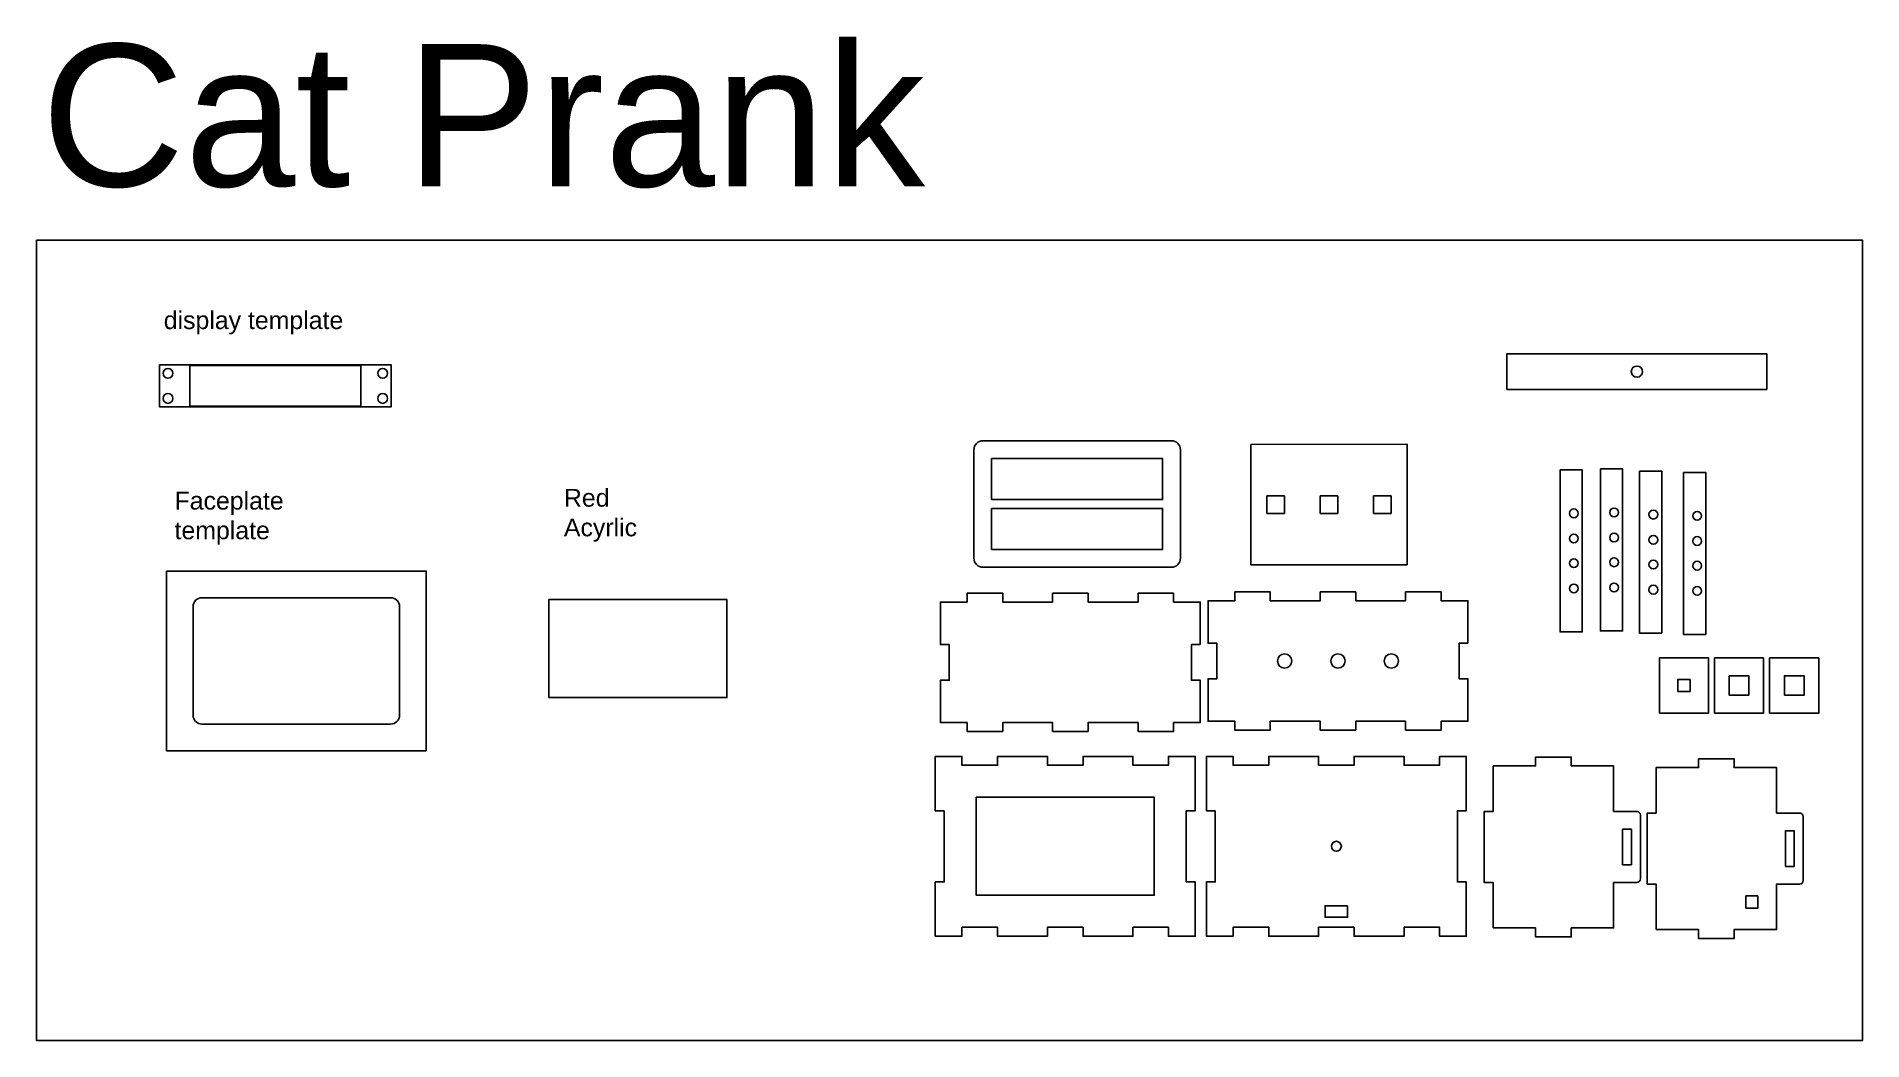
# Model space of a CAD drawing. Header units: inches. Extents: x 17734.3 to 17760, y 16306.7 to 16320.9.
import ezdxf

# ---------------------------------------------------------------- set-up
doc = ezdxf.new("R2010")
doc.units = ezdxf.units.IN
doc.header["$MEASUREMENT"] = 0
doc.layers.add('DEFAULT_LAYER', color=1, linetype='Continuous')
doc.styles.get("Standard").update_dxf_attribs({"font": 'arial.ttf'})

msp = doc.modelspace()

# ---------------------------------------------------------------- linework, layer by layer
at = {"color": 3, "linetype": 'ByBlock'}
msp.add_lwpolyline([(17734.332, 16317.99), (17759.993, 16317.99), (17759.993, 16306.742), (17734.332, 16306.742)], close=True, dxfattribs=at)
at = {"color": 1, "linetype": 'ByBlock'}
for points in [[(17736.061, 16316.239), (17739.316, 16316.239), (17739.316, 16315.647), (17736.061, 16315.647)], [(17736.488, 16316.231), (17738.89, 16316.231), (17738.89, 16315.655), (17736.488, 16315.655)], [(17747.755, 16314.921), (17750.157, 16314.921), (17750.157, 16314.345), (17747.755, 16314.345)], [(17751.399, 16315.119), (17753.592, 16315.121), (17753.592, 16313.428), (17751.399, 16313.426)], [(17755.743, 16314.762), (17756.055, 16314.762), (17756.055, 16312.485), (17755.743, 16312.485)], [(17756.309, 16314.775), (17756.621, 16314.775), (17756.621, 16312.498), (17756.309, 16312.498)], [(17756.861, 16314.744), (17757.172, 16314.744), (17757.172, 16312.467), (17756.861, 16312.467)], [(17757.477, 16314.727), (17757.789, 16314.727), (17757.789, 16312.45), (17757.477, 16312.45)], [(17751.623, 16314.396), (17751.868, 16314.396), (17751.868, 16314.151), (17751.623, 16314.151)], [(17752.373, 16314.151), (17752.373, 16314.396), (17752.618, 16314.396), (17752.618, 16314.151)], [(17753.123, 16314.151), (17753.123, 16314.396), (17753.368, 16314.396), (17753.368, 16314.151)], [(17747.755, 16314.22), (17750.157, 16314.22), (17750.157, 16313.644), (17747.755, 16313.644)], [(17736.157, 16313.34), (17739.809, 16313.34), (17739.809, 16310.813), (17736.157, 16310.813)], [(17750.687, 16312.306), (17750.562, 16312.306), (17750.562, 16311.806), (17750.687, 16311.806), (17750.687, 16311.21), (17750.312, 16311.21), (17750.312, 16311.085), (17749.812, 16311.085), (17749.812, 16311.21), (17749.111, 16311.21), (17749.111, 16311.085), (17748.611, 16311.085), (17748.611, 16311.21), (17747.91, 16311.21), (17747.91, 16311.085), (17747.41, 16311.085), (17747.41, 16311.21), (17747.035, 16311.21), (17747.035, 16311.806), (17747.16, 16311.806), (17747.16, 16312.306), (17747.035, 16312.306), (17747.035, 16312.903), (17747.41, 16312.903), (17747.41, 16313.028), (17747.91, 16313.028), (17747.91, 16312.903), (17748.611, 16312.903), (17748.611, 16313.028), (17749.111, 16313.028), (17749.111, 16312.903), (17749.812, 16312.903), (17749.812, 16313.028), (17750.312, 16313.028), (17750.312, 16312.903), (17750.687, 16312.903)], [(17754.448, 16312.326), (17754.323, 16312.326), (17754.323, 16311.826), (17754.448, 16311.826), (17754.448, 16311.229), (17754.073, 16311.229), (17754.073, 16311.104), (17753.573, 16311.104), (17753.573, 16311.229), (17752.872, 16311.229), (17752.872, 16311.104), (17752.372, 16311.104), (17752.372, 16311.229), (17751.671, 16311.229), (17751.671, 16311.104), (17751.171, 16311.104), (17751.171, 16311.229), (17750.796, 16311.229), (17750.796, 16311.826), (17750.921, 16311.826), (17750.921, 16312.326), (17750.796, 16312.326), (17750.796, 16312.922), (17751.171, 16312.922), (17751.171, 16313.047), (17751.671, 16313.047), (17751.671, 16312.922), (17752.372, 16312.922), (17752.372, 16313.047), (17752.872, 16313.047), (17752.872, 16312.922), (17753.573, 16312.922), (17753.573, 16313.047), (17754.073, 16313.047), (17754.073, 16312.922), (17754.448, 16312.922)], [(17757.138, 16311.344), (17757.831, 16311.344), (17757.831, 16312.119), (17757.138, 16312.119)], [(17758.604, 16312.119), (17757.911, 16312.119), (17757.911, 16311.344), (17758.604, 16311.344)], [(17759.38, 16312.119), (17758.687, 16312.119), (17758.687, 16311.344), (17759.38, 16311.344)], [(17757.57, 16311.817), (17757.57, 16311.647), (17757.4, 16311.647), (17757.4, 16311.817)], [(17758.12, 16311.594), (17758.395, 16311.594), (17758.395, 16311.869), (17758.12, 16311.869)], [(17758.896, 16311.594), (17759.171, 16311.594), (17759.171, 16311.869), (17758.896, 16311.869)], [(17747.088, 16309.971), (17746.963, 16309.971), (17746.963, 16310.735), (17747.338, 16310.735), (17747.338, 16310.61), (17747.838, 16310.61), (17747.838, 16310.735), (17748.539, 16310.735), (17748.539, 16310.61), (17749.039, 16310.61), (17749.039, 16310.735), (17749.74, 16310.735), (17749.74, 16310.61), (17750.24, 16310.61), (17750.24, 16310.735), (17750.615, 16310.735), (17750.615, 16309.971), (17750.49, 16309.971), (17750.49, 16308.971), (17750.615, 16308.971), (17750.615, 16308.208), (17750.24, 16308.208), (17750.24, 16308.333), (17749.74, 16308.333), (17749.74, 16308.208), (17749.039, 16308.208), (17749.039, 16308.333), (17748.539, 16308.333), (17748.539, 16308.208), (17747.838, 16308.208), (17747.838, 16308.333), (17747.338, 16308.333), (17747.338, 16308.208), (17746.963, 16308.208), (17746.963, 16308.971), (17747.088, 16308.971)], [(17750.898, 16309.971), (17750.773, 16309.971), (17750.773, 16310.735), (17751.148, 16310.735), (17751.148, 16310.61), (17751.648, 16310.61), (17751.648, 16310.735), (17752.349, 16310.735), (17752.349, 16310.61), (17752.849, 16310.61), (17752.849, 16310.735), (17753.55, 16310.735), (17753.55, 16310.61), (17754.05, 16310.61), (17754.05, 16310.735), (17754.425, 16310.735), (17754.425, 16309.971), (17754.3, 16309.971), (17754.3, 16308.971), (17754.425, 16308.971), (17754.425, 16308.208), (17754.05, 16308.208), (17754.05, 16308.333), (17753.55, 16308.333), (17753.55, 16308.208), (17752.849, 16308.208), (17752.849, 16308.333), (17752.349, 16308.333), (17752.349, 16308.208), (17751.648, 16308.208), (17751.648, 16308.333), (17751.148, 16308.333), (17751.148, 16308.208), (17750.773, 16308.208), (17750.773, 16308.971), (17750.898, 16308.971)], [(17747.538, 16310.16), (17750.04, 16310.16), (17750.04, 16308.783), (17747.538, 16308.783)], [(17756.621, 16309.212), (17756.746, 16309.212), (17756.746, 16309.712), (17756.621, 16309.712)], [(17758.91, 16309.189), (17759.035, 16309.189), (17759.035, 16309.689), (17758.91, 16309.689)], [(17758.524, 16308.773), (17758.524, 16308.603), (17758.354, 16308.603), (17758.354, 16308.773)], [(17752.756, 16308.635), (17752.756, 16308.475), (17752.441, 16308.475), (17752.441, 16308.635)]]:
    msp.add_lwpolyline(points, close=True, dxfattribs=at)
msp.add_lwpolyline([(17755.121, 16315.893), (17754.996, 16315.893), (17754.996, 16316.393), (17758.648, 16316.393), (17758.648, 16315.893), (17754.996, 16315.893)], dxfattribs=at)
for points in [[(17747.63, 16315.171), (17750.282, 16315.171, -0.414214), (17750.407, 16315.046), (17750.407, 16313.519, -0.414214), (17750.282, 16313.394), (17747.63, 16313.394, -0.414214), (17747.505, 16313.519), (17747.505, 16315.046, -0.414214)], [(17736.657, 16312.965), (17739.309, 16312.965, -0.414214), (17739.434, 16312.84), (17739.434, 16311.313, -0.414214), (17739.309, 16311.188), (17736.657, 16311.188, -0.414214), (17736.532, 16311.313), (17736.532, 16312.84, -0.414214)], [(17754.803, 16308.323), (17754.803, 16308.962), (17754.678, 16308.962), (17754.678, 16309.962), (17754.803, 16309.962), (17754.803, 16310.6), (17755.399, 16310.6), (17755.399, 16310.725), (17755.899, 16310.725), (17755.899, 16310.6), (17756.496, 16310.6), (17756.496, 16309.962), (17756.821, 16309.962, -0.414214), (17756.871, 16309.912), (17756.871, 16309.012, -0.414214), (17756.821, 16308.962), (17756.496, 16308.962), (17756.496, 16308.323), (17755.899, 16308.323), (17755.899, 16308.198), (17755.399, 16308.198), (17755.399, 16308.323)], [(17757.092, 16308.3), (17757.092, 16308.939), (17756.967, 16308.939), (17756.967, 16309.939), (17757.092, 16309.939), (17757.092, 16310.577), (17757.689, 16310.577), (17757.689, 16310.702), (17758.189, 16310.702), (17758.189, 16310.577), (17758.785, 16310.577), (17758.785, 16309.939), (17759.11, 16309.939, -0.414214), (17759.16, 16309.889), (17759.16, 16308.989, -0.414214), (17759.11, 16308.939), (17758.785, 16308.939), (17758.785, 16308.3), (17758.189, 16308.3), (17758.189, 16308.175), (17757.689, 16308.175), (17757.689, 16308.3)]]:
    msp.add_lwpolyline(points, format="xyb", close=True, dxfattribs=at)
at = {"color": 4, "linetype": 'ByBlock'}
msp.add_lwpolyline([(17741.533, 16312.939), (17744.035, 16312.939), (17744.035, 16311.562), (17741.533, 16311.562)], close=True, dxfattribs=at)
at = {"color": 1, "linetype": 'ByBlock'}
for centre, radius in [((17736.18, 16316.12), 0.069), ((17739.197, 16316.12), 0.069), ((17756.822, 16316.143), 0.0786), ((17736.18, 16315.766), 0.069), ((17739.197, 16315.766), 0.069), ((17755.936, 16314.151), 0.0616), ((17756.502, 16314.164), 0.0616), ((17757.053, 16314.133), 0.0616), ((17757.67, 16314.116), 0.0616), ((17755.936, 16313.797), 0.0616), ((17756.502, 16313.81), 0.0616), ((17757.053, 16313.779), 0.0616), ((17757.67, 16313.762), 0.0616), ((17755.936, 16313.45), 0.0616), ((17756.502, 16313.463), 0.0616), ((17757.053, 16313.432), 0.0616), ((17757.67, 16313.415), 0.0616), ((17755.936, 16313.096), 0.0616), ((17756.502, 16313.109), 0.0616), ((17757.053, 16313.078), 0.0616), ((17757.67, 16313.061), 0.0616), ((17751.872, 16312.076), 0.1), ((17752.622, 16312.076), 0.1), ((17753.372, 16312.076), 0.1), ((17752.599, 16309.471), 0.07)]:
    msp.add_circle(centre, radius, dxfattribs=at)

# ---------------------------------------------------------------- texts
at = {"layer": 'DEFAULT_LAYER', "color": 3, "linetype": 'Continuous', "attachment_point": 1}
for s, width, heights, insert, char_height in [('Cat Prank', 163.30547, [19.731], (17734.396, 16320.746), 2), ('display template', 10.52466, [0.908], (17736.12, 16316.991), 0.25), ('Faceplate \\Ptemplate', 10.52466, [0.908], (17736.272, 16314.454), 0.25), ('Red\\PAcyrlic', 2.80411, [0.976], (17741.744, 16314.495), 0.25)]:
    msp.add_mtext_dynamic_manual_height_columns(s, width=width, gutter_width=1, heights=heights, dxfattribs=dict(at, insert=insert, char_height=char_height))

doc.saveas('drawing.dxf')
